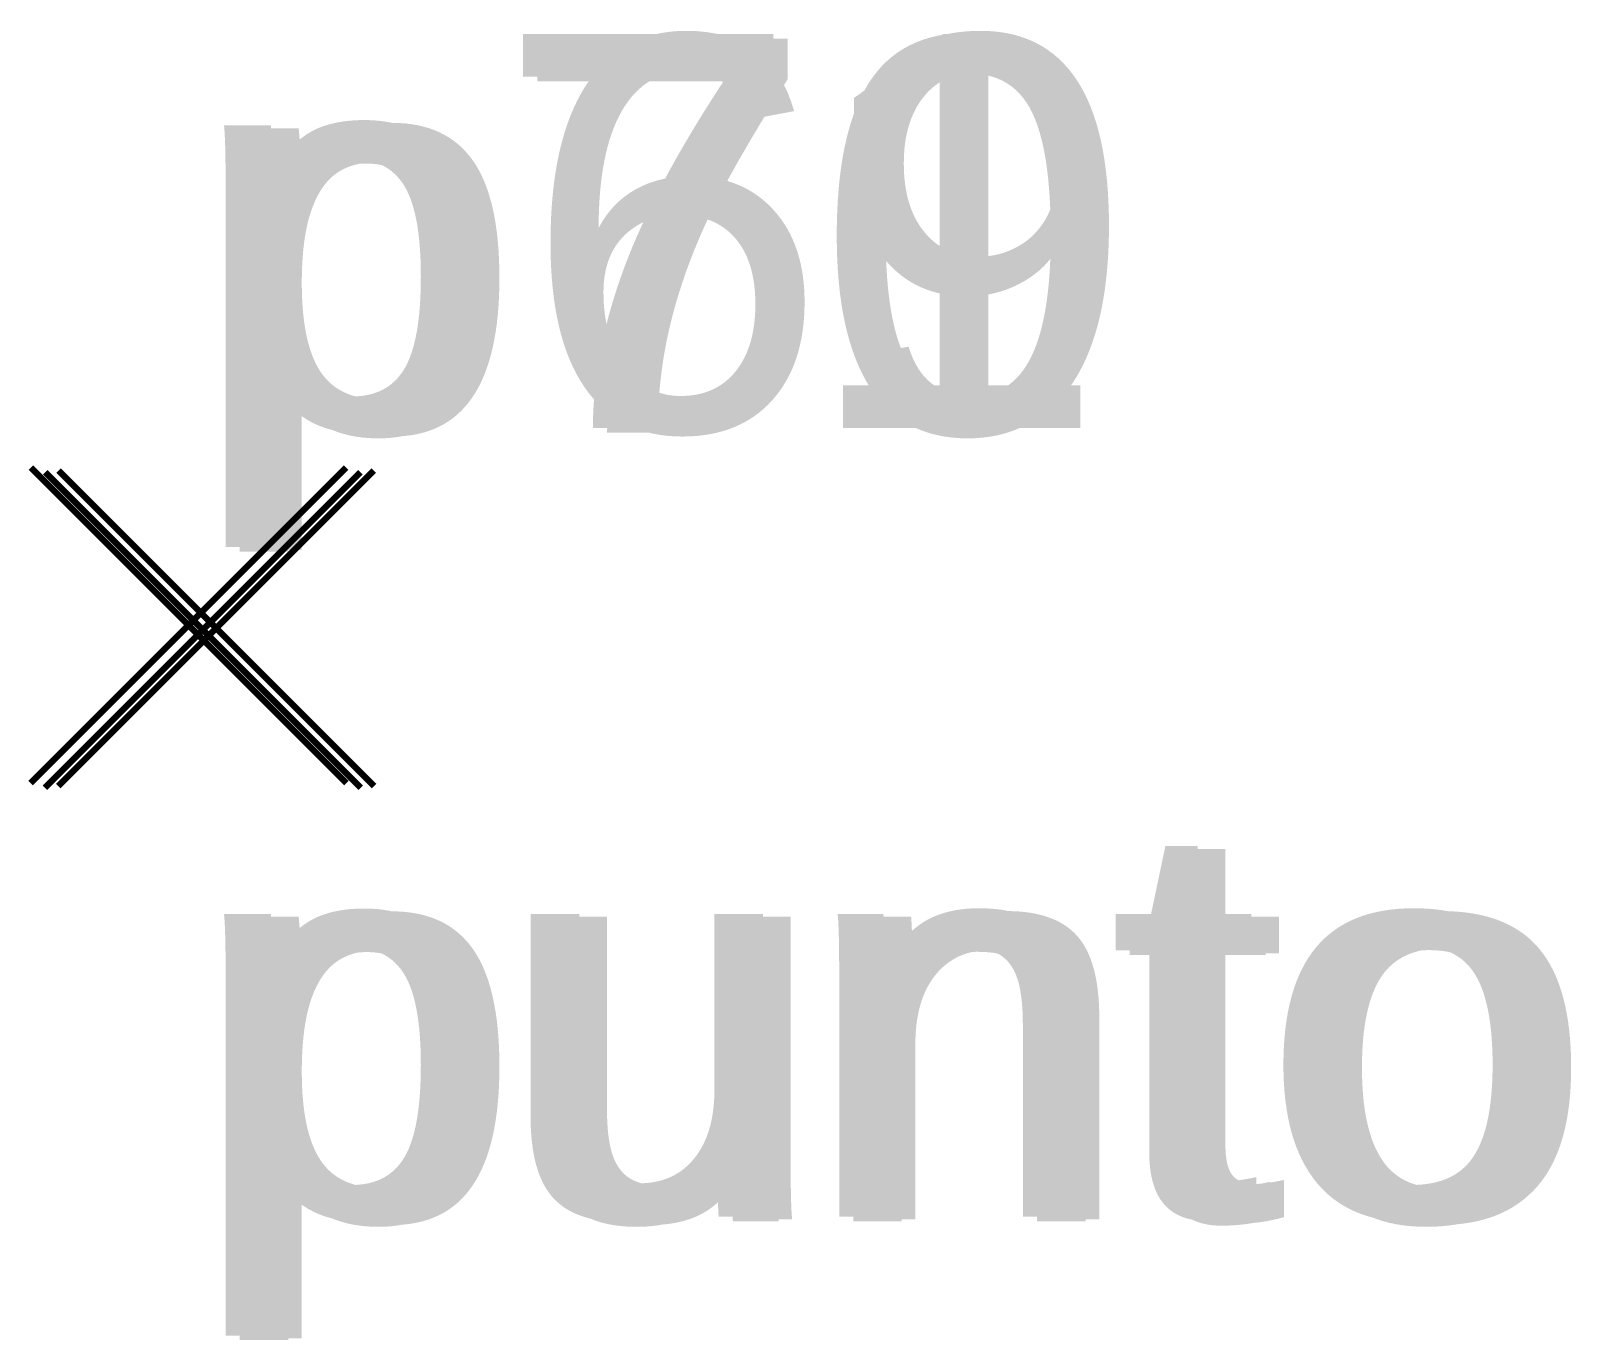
# Model space of a CAD drawing. Header units: millimetres. Extents: x 571580 to 572639, y 1294987 to 1295846.
# Drawn here: x 572591.452 to 572593.406, y 1295312.758 to 1295314.419 of the extents above; entities that cross this region are included whole.
import ezdxf

# ---------------------------------------------------------------- set-up
doc = ezdxf.new("R2010")
doc.units = ezdxf.units.MM
doc.header["$PDMODE"] = 3
doc.header["$PDSIZE"] = 0.2
doc.layers.add('punto', color=174, linetype='CONTINUOUS', lineweight=100)
doc.styles.get("Standard").update_dxf_attribs({"font": 'arial.ttf', "width": 0.65})

msp = doc.modelspace()

# ---------------------------------------------------------------- linework, layer by layer
at = {"layer": 'punto'}
for p in [(572591.6519, 1295313.665, 70.3945), (572591.6699, 1295313.6591, 70.3558), (572591.6871, 1295313.6614, 70.3787)]:
    msp.add_point(p, dxfattribs=at)

# ---------------------------------------------------------------- texts
for s, p in [('p71', (572591.6519, 1295313.915)), ('p70', (572591.6699, 1295313.9091)), ('p69', (572591.6871, 1295313.9114)), ('punto', (572591.6519, 1295312.915)), ('punto', (572591.6699, 1295312.9091)), ('punto', (572591.6871, 1295312.9114))]:
    msp.add_text(s, height=0.5, dxfattribs=at).set_placement(p)

doc.saveas('drawing.dxf')
